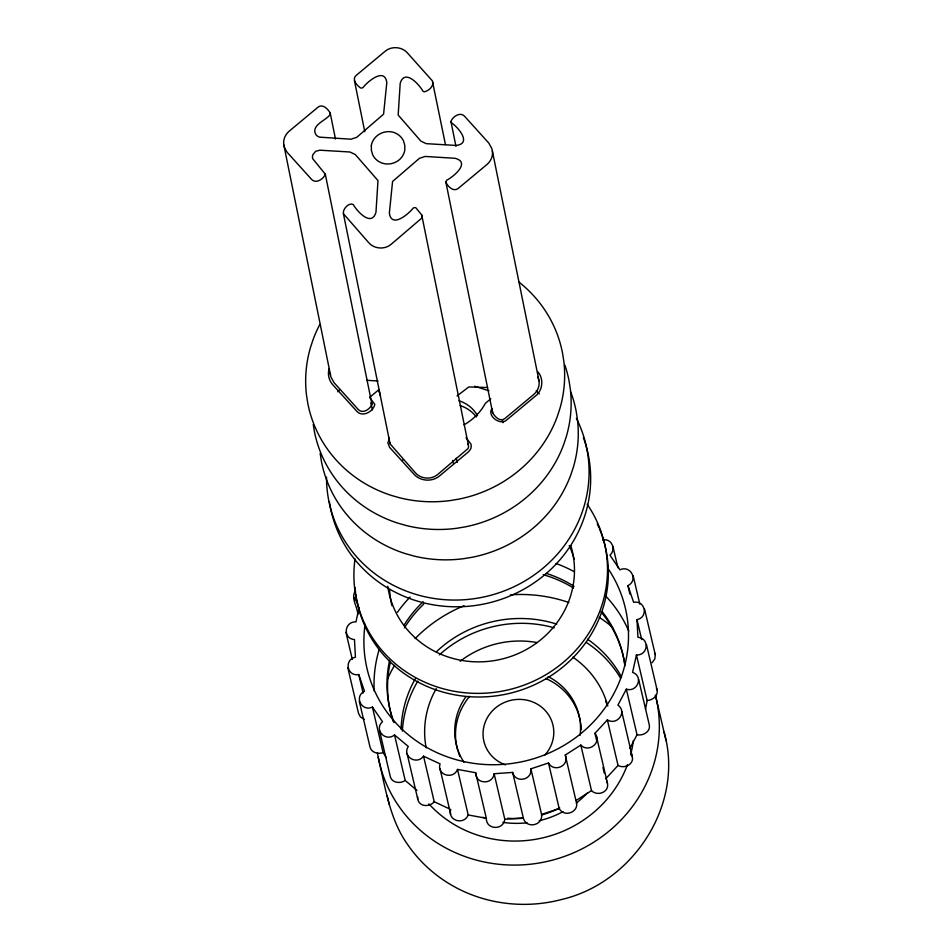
<?xml version="1.0" encoding="UTF-8"?>
<svg xmlns="http://www.w3.org/2000/svg" width="952" height="952" viewBox="0 0 952 952"><rect width="100%" height="100%" fill="white"/><g stroke="black" fill="none" stroke-linecap="round" stroke-linejoin="round"><path stroke-width="1.43" d="M602.664 540.093C611.517 537.713 616.539 549.566 609.911 555.171L619.99 569.796C630.605 564.738 638.721 580.268 627.939 585.611L633.639 602.318C645.373 600.093 648.657 617.289 636.995 619.645L637.935 637.293C649.942 638.197 648.145 655.63 636.448 654.964L632.568 672.35C643.909 676.408 637.328 692.651 626.345 689.165L617.908 705.099C627.677 712.013 617.015 725.936 607.364 719.89L594.952 733.302C602.39 742.465 588.622 753.282 580.827 745.071L565.274 755.043C569.891 765.694 553.993 772.953 548.507 762.992L530.883 768.835C532.501 780.164 515.377 783.579 512.64 772.417L494.124 773.738C492.779 785.007 475.31 784.377 475.643 772.715L457.507 769.418C453.378 779.974 436.54 775.178 440.05 763.861L423.533 756.186C416.869 765.444 401.756 756.531 408.289 746.463L394.521 734.92C385.631 742.346 373.47 729.696 382.514 721.699L372.422 707.074C361.784 712.144 353.692 696.578 364.485 691.259L358.761 674.552C347.016 676.789 343.755 659.558 355.429 657.225L354.477 639.577C342.446 638.673 344.279 621.228 355.977 621.906L359.094 607.4M530.883 768.835L541.557 814.388C543.187 825.717 526.063 829.132 523.326 817.97L512.64 772.417M455.948 146.275L450.927 121.523C452.462 116.882 459.899 111.598 464.35 116.013L488.828 143.133L491.922 148.786L539.034 380.955C539.879 386 537.606 391.189 533.774 394.461L504.905 418.511C500.145 422.367 495.04 416.714 492.66 412.906L445.869 182.141L446.714 180.202C452.985 177.12 471.097 162.423 455.115 158.294L425.151 156.449L419.499 158.27L392.569 181.463L389.368 213.058C391.45 228.968 409.015 213.534 413.132 208.179L413.799 207.738A2.761 2.63 -11.5 0 1 415.917 207.857L421.712 214.938L468.384 445.036A6.069 5.795 -11.5 0 1 468.087 448.511L437.813 474.393C431.506 479.82 421.236 479.189 415.631 473.061L390.082 443.834L343.41 213.736C342.494 209.166 348.813 202.193 353.263 204.537C356.774 210.927 371.447 227.492 375.969 212.32L377.992 180.594L355.298 154.545L349.943 151.999L319.908 150.202L315.683 151.273L312.91 154.593A6.759 6.45 -11.5 0 0 312.744 158.734L325.298 174.204L371.958 404.303C370.292 408.991 362.95 414.12 358.476 409.741L334.009 382.621L330.903 376.968L283.791 144.799C282.946 139.73 285.243 134.506 289.111 131.245L317.92 107.255C322.68 103.387 327.785 109.04 330.165 112.848L335.485 139.063M492.589 411.526L492.66 412.906M450.736 809.414C447.214 820.731 464.064 825.527 468.194 814.971L457.507 769.418M325.298 174.204C323.632 178.893 316.29 184.01 311.816 179.642L287.337 152.522L285.017 148.893L283.791 144.799M645.492 709.264L647.134 700.517L636.448 654.964M329.166 368.543C327.417 374.041 328.868 380.312 332.629 384.644L357.238 411.728C363.093 417.476 373.41 411.3 374.826 404.386L369.578 397.412L378.813 389.725L380.467 396.032M494.124 773.738L504.81 819.291C503.465 830.561 485.996 829.93 486.329 818.268L475.643 772.715M626.345 689.165L637.031 734.718L629.879 748.415M355.096 591.394C350.681 598.63 357.75 607.067 357.797 614.576M389.428 438.098L387.869 442.93L389.618 447.392L414.227 474.477C420.677 481.438 432.375 482.033 439.574 475.905L468.658 451.676L470.562 449.165A8.711 8.271 -13.2 0 0 470.99 444.179L466.052 437.658M337.841 391.784L339.459 389.808M607.364 719.89L618.05 765.444L605.639 778.855M652.108 662.687L654.845 658.915L655.273 654.714L644.587 609.161M492.077 408.551C486.484 415.441 500.252 425.984 506.619 420.058L535.69 395.842C542.926 390.082 543.949 378.503 537.678 371.661M423.533 756.186L434.219 801.727C429.899 807.32 419.035 807.01 417.75 799.073L407.063 753.52M457.055 395.949L468.777 386.964L487.519 387.512M490.756 398.805L485.556 403.136L482.307 408.36A57.56 54.645 -13.2 0 1 464.052 424.854M596.785 737.824L607.471 783.377C609.375 792.314 597.261 796.61 591.501 790.624L575.948 800.596C580.577 811.247 564.679 818.494 559.193 808.546L548.507 762.992M402.077 460.542L403.148 459.852M416.94 790.422L405.195 780.462C400.28 784.043 391.343 782.877 390.177 776.047L379.503 730.493M559.193 808.546L541.557 814.388M386.298 757.613L383.109 752.627C378.134 754.424 371.066 752.556 369.947 746.773L359.273 701.219M647.134 700.517C652.418 700.291 658.248 695.888 657.142 690.105L646.456 644.552M523.326 817.97L504.81 819.291M366.568 380.3L378.015 380.99M637.031 734.718C642.945 736.146 650.74 731.683 649.3 724.924L638.613 679.371M486.329 818.268L468.194 814.971M602.664 537.582L603.532 537.737L602.771 537.951L602.211 536.083A127.128 120.702 -13.2 0 0 599.403 528.693M474.679 386.238L488.959 390.796M618.05 765.444C624.167 768.99 634.08 764.563 632.33 756.745L621.656 711.192M449.534 808.902L434.219 801.727M364.39 719.45L360.463 716.999L358.499 713.262L347.813 667.709M357.654 603.199L353.787 597.499M536.297 390.713L539.248 393.961M371.375 403.005L371.958 404.303M445.441 144.537L432.339 80.813L407.194 52.693C401.577 46.565 391.32 45.934 385.013 51.372L356.215 75.363C351.514 79.385 356.798 85.156 360.249 87.786A2.737 2.618 -11.5 0 0 362.367 87.917L363.033 87.477C367.151 82.11 384.703 66.688 386.798 82.598L383.585 114.18L356.738 137.326L351.014 139.206L319.563 137.148A7.794 7.449 -11.5 0 1 316.005 134.767C310.376 125.759 325.334 120.511 329.511 115.394L329.987 114.883A2.737 2.606 -11.5 0 0 330.165 112.848M467.908 443.989L468.384 445.036M537.809 376.861L539.034 380.955M343.41 213.736L368.971 242.962C374.576 249.091 384.846 249.71 391.153 244.295L421.427 218.401A6.069 5.795 -11.5 0 0 421.712 214.938M656.404 688.094L657.142 690.105M654.583 652.727L655.273 654.714M631.604 754.531L632.33 756.745M450.927 121.523L451.438 122.749C457.722 126.937 472.394 143.395 456.258 145.454L426.222 143.657L420.867 141.11L398.174 115.061L400.197 83.336C404.719 68.163 419.392 84.728 422.902 91.118L424.152 91.856C428.364 91.059 433.672 86.668 432.743 81.92M603.211 539.379L604.496 543.652A127.128 120.702 -13.2 0 1 505.143 694.341A127.128 120.702 -13.2 0 1 355.774 594.072M378.218 757.292C385.346 787.221 389.523 819.47 408.015 845.114C419.927 862.333 435.957 876.59 454.282 886.681C486.627 904.59 525.849 908.934 561.513 899.521C633.151 882.968 684.69 804.178 664.115 732.219M606.817 781.045L607.471 783.377M633.139 575.651L639.815 604.127M666.091 740.834L655.404 695.091A142.11 134.922 -13.2 0 1 544.758 861.953A142.11 134.922 -13.2 0 1 377.456 752.949M636.995 619.645L641.672 639.577M627.939 585.611L629.938 594.143M612.909 546.377L617.919 567.725M594.952 733.302L596.618 740.418M602.961 767.467L604.306 773.167M580.827 745.071L591.501 790.624M502.347 419.88L502.989 422.652M565.274 755.043L575.948 800.596M456.234 458.281L457.21 462.446M452.569 460.423L453.223 463.196M378.813 389.725L379.467 392.498M370.875 402.958L372.506 409.884M440.026 768.74L450.701 814.293M394.521 734.92L405.195 780.462M372.422 707.074L383.109 752.627M358.761 674.552L363.105 693.056M345.945 632.318L352.288 659.355M387.262 795.86L389.237 804.464M354.453 80.718L364.783 131.685M445.869 182.141C447.702 186.39 453.366 192.304 458.245 188.413L487.115 164.363C490.946 161.09 493.219 155.89 492.374 150.856M389.868 442.68L390.082 443.834M320.158 453.402L321.407 461.375A129.829 123.26 -13.2 0 0 405.362 553.624L413.43 555.909A129.829 123.26 -13.2 0 0 463.791 558.657L472.168 557.265A129.829 123.26 -13.2 0 0 570.772 474.988L573.354 467.23A129.829 123.26 -13.2 0 0 577.4 419.07L576.138 411.097A129.829 123.26 -13.2 0 0 570.629 391.724M313.256 424.485L314.291 431.006A129.829 123.26 -13.2 0 0 398.233 523.255L406.302 525.54A129.829 123.26 -13.2 0 0 456.674 528.289L465.052 526.896A129.829 123.26 -13.2 0 0 563.655 444.62L566.238 436.861A129.829 123.26 -13.2 0 0 570.272 388.702L569.022 380.729A129.829 123.26 -13.2 0 0 564.881 365.151M330.261 372.72L330.451 374.898M417.619 796.753L417.75 799.073M459.019 400.768A33.903 32.19 -13.2 0 1 477.547 415.679M460.149 405.588A33.903 32.19 -13.2 0 1 476.357 416.952M319.86 324.406A129.829 123.26 -13.2 0 0 313.148 339.4L310.578 347.159A129.829 123.26 -13.2 0 0 306.532 395.318L307.782 403.291A129.829 123.26 -13.2 0 0 391.736 495.54L399.804 497.825A129.829 123.26 -13.2 0 0 450.165 500.573L458.555 499.181A129.829 123.26 -13.2 0 0 557.158 416.905L559.728 409.134A129.829 123.26 -13.2 0 0 563.774 360.987L562.513 353.013A129.829 123.26 -13.2 0 0 518.769 281.935M570.831 545.639A94.022 89.262 -13.2 0 1 499.907 659.522A94.022 89.262 -13.2 0 1 387.75 586.218M391.95 605.674A94.022 89.262 -13.2 0 1 389.594 589.8M569.225 545.555A94.022 89.262 -13.2 0 1 574.175 559.288M355.048 558.86A127.128 120.702 -13.2 0 0 487.829 693.008A127.128 120.702 -13.2 0 0 603.651 540.034L601.355 532.465A127.128 120.702 -13.2 0 0 587.158 504.251M355.596 592.763A127.128 120.702 -13.2 0 1 355.084 587.527M597.249 523.886A127.128 120.702 -13.2 0 1 598.879 527.479M583.397 437.634A131.614 124.962 -13.2 0 1 490.113 602.604A131.614 124.962 -13.2 0 1 329.356 501.585M576.388 418.356A131.626 124.974 -13.2 0 1 486.436 596.38A131.626 124.974 -13.2 0 1 326.524 477.154M580.565 722.449A63.07 59.881 -13.2 0 1 581.291 729.756M459.923 756.543A63.07 59.881 -13.2 0 1 458.388 752.413M457.936 751.009A63.07 59.881 -13.2 0 1 469.633 696.328M545.651 678.431A63.07 59.881 -13.2 0 1 580.303 720.997M505.441 764.861A35.474 33.689 -13.2 0 1 487.293 717.784A35.474 33.689 -13.2 0 1 538.856 705.134A35.474 33.689 -13.2 0 1 544.651 755.233M548.15 676.61A63.07 59.881 -13.2 0 1 580.137 735.218M463.957 762.29A63.07 59.881 -13.2 0 1 465.873 696.793M559.716 807.986A93.225 88.512 -13.2 0 1 541.557 815.007M522.351 818.303A93.225 88.512 -13.2 0 1 507.761 818.244M426.163 747.832A93.225 88.512 -13.2 0 1 436.266 688.593M460.173 661.271A93.225 88.512 -13.2 0 1 537.106 642.576M572.89 657.189A93.225 88.512 -13.2 0 1 607.793 706.087M387.488 679.05A142.11 134.922 -13.2 0 1 394.592 665.329M415.143 638.59A142.11 134.922 -13.2 0 1 464.076 605.71M510.439 594.845A142.11 134.922 -13.2 0 1 568.88 602.533M599.189 617.348A142.11 134.922 -13.2 0 1 612.636 627.308M633.377 740.477A116.882 110.968 -13.2 0 1 630.581 754.853M627.463 764.658A116.882 110.968 -13.2 0 1 428.864 803.857M401.089 729.256A116.882 110.968 -13.2 0 1 415.262 678.8M436.409 651.751A116.882 110.968 -13.2 0 1 556.718 624.107M587.527 639.197A116.882 110.968 -13.2 0 1 621.585 677.134M402.351 731.172A116.882 110.968 -13.2 0 1 417.892 681.037M439.384 654.857A116.882 110.968 -13.2 0 1 554.231 627.832M586.194 642.362A116.882 110.968 -13.2 0 1 620.561 678.145M587.765 792.564A93.225 88.512 -13.2 0 1 576.21 803.107M563.001 811.675A93.225 88.512 -13.2 0 1 539.141 820.731M527.122 822.802A93.225 88.512 -13.2 0 1 502.87 822.385M486.436 818.518A93.225 88.512 -13.2 0 1 483.033 817.316M605.734 701.279A93.225 88.512 -13.2 0 1 606.757 703.992M608.054 568.534A132.649 125.938 -13.2 0 1 524.35 761.195A132.649 125.938 -13.2 0 1 365.092 624.369M374.184 690.902A132.649 125.938 -13.2 0 1 379.039 649.918M397.4 612.291A132.649 125.938 -13.2 0 1 410.098 597.035M556.075 563.489A132.649 125.938 -13.2 0 1 574.151 571.676M605.174 595.464A132.649 125.938 -13.2 0 1 628.748 630.997M602.057 611.47A119.643 113.585 -13.2 0 1 624.845 665.757M394.033 722.604A119.643 113.585 -13.2 0 1 389.63 660.295M403.862 625.452A119.643 113.585 -13.2 0 1 423.188 601.712M546.329 573.402A119.643 113.585 -13.2 0 1 574.068 586.337M624.262 660.819A119.643 113.585 -13.2 0 1 625.012 665.222M393.331 721.509A119.643 113.585 -13.2 0 1 390.201 662.699M404.433 627.868A119.643 113.585 -13.2 0 1 423.747 604.115M543.199 574.699A119.643 113.585 -13.2 0 1 573.556 588.062M601.045 611.946A119.643 113.585 -13.2 0 1 623.965 659.367M371.328 145.656L371.375 150.285L372.637 154.676A16.517 15.768 -11.5 0 0 378.825 161.542C386.417 166.302 397.222 163.911 402.22 156.521A18.445 17.612 -11.5 0 0 404.838 150.011L404.79 145.37L403.529 140.967A16.565 15.815 -11.5 0 0 397.341 134.113C387.642 127.818 373.017 134.113 371.328 145.656"/></g></svg>
